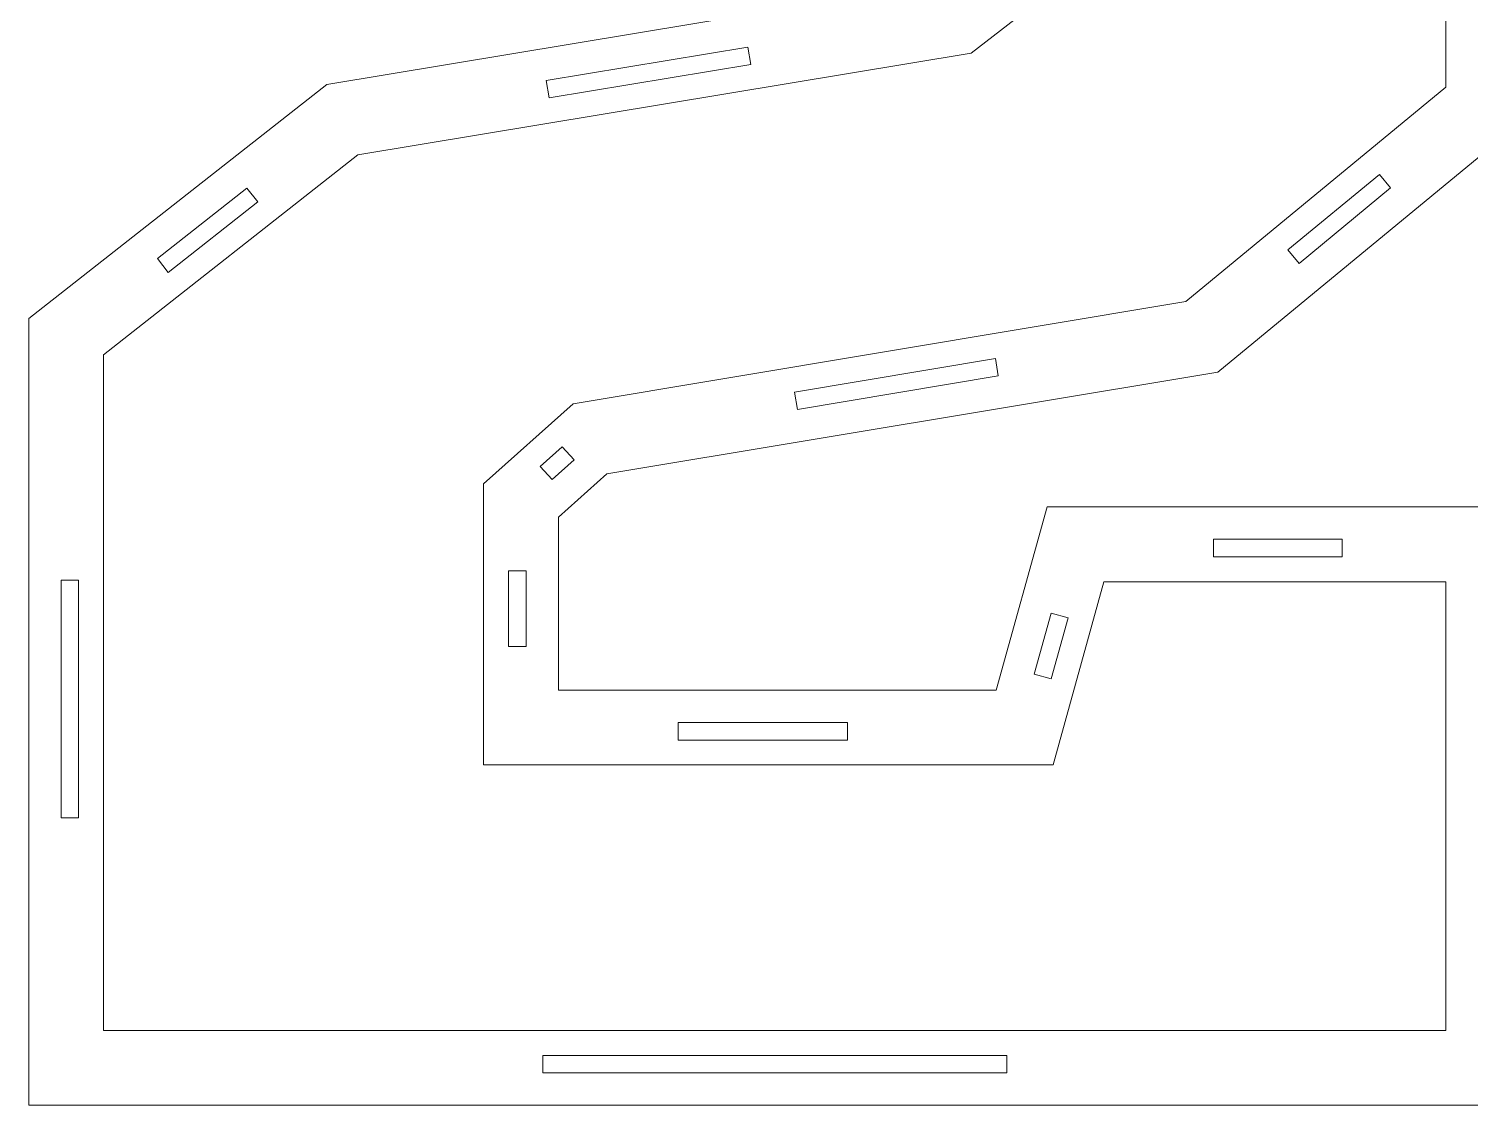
# Model space of a CAD drawing. Header units: centimetres. Extents: x -158 to 228, y -202 to 254.
# Drawn here: x -131.98 to -107.44, y -46.59 to -28.26 of the extents above; entities that cross this region are included whole.
import ezdxf

# ---------------------------------------------------------------- set-up
doc = ezdxf.new("R2010")
doc.units = ezdxf.units.CM
doc.header["$MEASUREMENT"] = 0
doc.layers.add('Capa 1', color=7, linetype='Continuous')

msp = doc.modelspace()

# ---------------------------------------------------------------- linework, layer by layer
at = {"layer": 'Capa 1', "color": 240, "lineweight": 9}
for points, knots in [([(-106.57515, -29.85928), (-106.57515, -29.85928), (-111.73407, -34.1078), (-111.73407, -34.1078), (-111.73407, -34.1078), (-122.13861, -35.84189), (-122.13861, -35.84189), (-122.13861, -35.84189), (-122.96231, -36.57888), (-122.96231, -36.57888), (-122.96231, -36.57888), (-122.96231, -39.52683), (-122.96231, -39.52683), (-122.96231, -39.52683), (-115.50572, -39.52683), (-115.50572, -39.52683), (-115.50572, -39.52683), (-114.63867, -36.40547), (-114.63867, -36.40547), (-114.63867, -36.40547), (-106.57515, -36.40547), (-106.57515, -36.40547), (-106.57515, -36.40547), (-106.57515, -46.59326), (-106.57515, -46.59326), (-106.57515, -46.59326), (-131.97958, -46.59326), (-131.97958, -46.59326), (-131.97958, -46.59326), (-131.97958, -33.1974), (-131.97958, -33.1974), (-131.97958, -33.1974), (-126.90736, -29.20899), (-126.90736, -29.20899), (-126.90736, -29.20899), (-116.45947, -27.4749), (-116.45947, -27.4749), (-116.45947, -27.4749), (-115.50572, -26.73791), (-115.50572, -26.73791), (-115.50572, -26.73791), (-115.50572, -24.96047), (-115.50572, -24.96047), (-115.50572, -24.96047), (-116.63288, -24.09343), (-116.63288, -24.09343), (-116.63288, -24.09343), (-122.65884, -24.09343), (-122.65884, -24.09343), (-122.65884, -24.09343), (-123.52589, -27.25814), (-123.52589, -27.25814), (-123.52589, -27.25814), (-131.63276, -27.25814), (-131.63276, -27.25814), (-131.63276, -27.25814), (-131.63276, -21.57899), (-131.63276, -21.57899), (-131.63276, -21.57899), (-125.73685, -16.63684), (-125.73685, -16.63684), (-125.73685, -16.63684), (-112.47106, -16.63684), (-112.47106, -16.63684), (-112.47106, -16.63684), (-106.57515, -21.57899), (-106.57515, -21.57899), (-106.57515, -21.57899), (-106.57515, -29.85928), (-106.57515, -29.85928)], [0, 0, 0, 0, 0.04347826, 0.04347826, 0.04347826, 0.08695652, 0.08695652, 0.08695652, 0.13043478, 0.13043478, 0.13043478, 0.17391304, 0.17391304, 0.17391304, 0.2173913, 0.2173913, 0.2173913, 0.26086957, 0.26086957, 0.26086957, 0.30434783, 0.30434783, 0.30434783, 0.34782609, 0.34782609, 0.34782609, 0.39130435, 0.39130435, 0.39130435, 0.43478261, 0.43478261, 0.43478261, 0.47826087, 0.47826087, 0.47826087, 0.52173913, 0.52173913, 0.52173913, 0.56521739, 0.56521739, 0.56521739, 0.60869565, 0.60869565, 0.60869565, 0.65217391, 0.65217391, 0.65217391, 0.69565217, 0.69565217, 0.69565217, 0.73913043, 0.73913043, 0.73913043, 0.7826087, 0.7826087, 0.7826087, 0.82608696, 0.82608696, 0.82608696, 0.86956522, 0.86956522, 0.86956522, 0.91304348, 0.91304348, 0.91304348, 0.95652174, 0.95652174, 0.95652174, 1, 1, 1, 1]), ([(-107.84794, -29.25862), (-107.84794, -29.25862), (-107.84794, -22.1729), (-107.84794, -22.1729), (-107.84794, -22.1729), (-112.93395, -17.90963), (-112.93395, -17.90963), (-112.93395, -17.90963), (-125.27396, -17.90963), (-125.27396, -17.90963), (-125.27396, -17.90963), (-130.35997, -22.1729), (-130.35997, -22.1729), (-130.35997, -22.1729), (-130.35997, -25.98535), (-130.35997, -25.98535), (-130.35997, -25.98535), (-124.49687, -25.98535), (-124.49687, -25.98535), (-124.49687, -25.98535), (-123.62982, -22.82064), (-123.62982, -22.82064), (-123.62982, -22.82064), (-116.19998, -22.82064), (-116.19998, -22.82064), (-116.19998, -22.82064), (-114.23293, -24.33374), (-114.23293, -24.33374), (-114.23293, -24.33374), (-114.23293, -27.3629), (-114.23293, -27.3629), (-114.23293, -27.3629), (-115.93486, -28.67803), (-115.93486, -28.67803), (-115.93486, -28.67803), (-126.3771, -30.41118), (-126.3771, -30.41118), (-126.3771, -30.41118), (-130.70679, -33.81572), (-130.70679, -33.81572), (-130.70679, -33.81572), (-130.70679, -45.32047), (-130.70679, -45.32047), (-130.70679, -45.32047), (-107.84794, -45.32047), (-107.84794, -45.32047), (-107.84794, -45.32047), (-107.84794, -37.67826), (-107.84794, -37.67826), (-107.84794, -37.67826), (-113.67124, -37.67826), (-113.67124, -37.67826), (-113.67124, -37.67826), (-114.53829, -40.79962), (-114.53829, -40.79962), (-114.53829, -40.79962), (-124.2351, -40.79962), (-124.2351, -40.79962), (-124.2351, -40.79962), (-124.2351, -36.0098), (-124.2351, -36.0098), (-124.2351, -36.0098), (-122.7121, -34.64713), (-122.7121, -34.64713), (-122.7121, -34.64713), (-112.27984, -32.90841), (-112.27984, -32.90841), (-112.27984, -32.90841), (-107.84794, -29.25862), (-107.84794, -29.25862)], [0, 0, 0, 0, 0.04347826, 0.04347826, 0.04347826, 0.08695652, 0.08695652, 0.08695652, 0.13043478, 0.13043478, 0.13043478, 0.17391304, 0.17391304, 0.17391304, 0.2173913, 0.2173913, 0.2173913, 0.26086957, 0.26086957, 0.26086957, 0.30434783, 0.30434783, 0.30434783, 0.34782609, 0.34782609, 0.34782609, 0.39130435, 0.39130435, 0.39130435, 0.43478261, 0.43478261, 0.43478261, 0.47826087, 0.47826087, 0.47826087, 0.52173913, 0.52173913, 0.52173913, 0.56521739, 0.56521739, 0.56521739, 0.60869565, 0.60869565, 0.60869565, 0.65217391, 0.65217391, 0.65217391, 0.69565217, 0.69565217, 0.69565217, 0.73913043, 0.73913043, 0.73913043, 0.7826087, 0.7826087, 0.7826087, 0.82608696, 0.82608696, 0.82608696, 0.86956522, 0.86956522, 0.86956522, 0.91304348, 0.91304348, 0.91304348, 0.95652174, 0.95652174, 0.95652174, 1, 1, 1, 1]), ([(-123.1192, -29.44039), (-123.1192, -29.44039), (-119.68455, -28.87032), (-119.68455, -28.87032), (-119.68455, -28.87032), (-119.73367, -28.57437), (-119.73367, -28.57437), (-119.73367, -28.57437), (-123.16832, -29.14443), (-123.16832, -29.14443), (-123.16832, -29.14443), (-123.1192, -29.44039), (-123.1192, -29.44039)], [0, 0, 0, 0, 0.25, 0.25, 0.25, 0.5, 0.5, 0.5, 0.75, 0.75, 0.75, 1, 1, 1, 1]), ([(-108.98176, -30.74196), (-108.98176, -30.74196), (-110.53984, -32.02509), (-110.53984, -32.02509), (-110.53984, -32.02509), (-110.34913, -32.25667), (-110.34913, -32.25667), (-110.34913, -32.25667), (-108.79105, -30.97354), (-108.79105, -30.97354), (-108.79105, -30.97354), (-108.98176, -30.74196), (-108.98176, -30.74196)], [0, 0, 0, 0, 0.25, 0.25, 0.25, 0.5, 0.5, 0.5, 0.75, 0.75, 0.75, 1, 1, 1, 1]), ([(-129.60532, -32.4099), (-129.60532, -32.4099), (-128.07958, -31.21017), (-128.07958, -31.21017), (-128.07958, -31.21017), (-128.26502, -30.97435), (-128.26502, -30.97435), (-128.26502, -30.97435), (-129.79075, -32.17407), (-129.79075, -32.17407), (-129.79075, -32.17407), (-129.60532, -32.4099), (-129.60532, -32.4099)], [0, 0, 0, 0, 0.25, 0.25, 0.25, 0.5, 0.5, 0.5, 0.75, 0.75, 0.75, 1, 1, 1, 1]), ([(-115.51947, -33.87847), (-115.51947, -33.87847), (-118.94102, -34.44873), (-118.94102, -34.44873), (-118.94102, -34.44873), (-118.8917, -34.74464), (-118.8917, -34.74464), (-118.8917, -34.74464), (-115.47015, -34.17439), (-115.47015, -34.17439), (-115.47015, -34.17439), (-115.51947, -33.87847), (-115.51947, -33.87847)], [0, 0, 0, 0, 0.25, 0.25, 0.25, 0.5, 0.5, 0.5, 0.75, 0.75, 0.75, 1, 1, 1, 1]), ([(-122.89537, -35.38039), (-122.89537, -35.38039), (-123.2698, -35.7154), (-123.2698, -35.7154), (-123.2698, -35.7154), (-123.06976, -35.93898), (-123.06976, -35.93898), (-123.06976, -35.93898), (-122.69533, -35.60396), (-122.69533, -35.60396), (-122.69533, -35.60396), (-122.89537, -35.38039), (-122.89537, -35.38039)], [0, 0, 0, 0, 0.25, 0.25, 0.25, 0.5, 0.5, 0.5, 0.75, 0.75, 0.75, 1, 1, 1, 1]), ([(-111.80371, -37.254), (-111.80371, -37.254), (-109.61369, -37.254), (-109.61369, -37.254), (-109.61369, -37.254), (-109.61369, -36.954), (-109.61369, -36.954), (-109.61369, -36.954), (-111.80371, -36.954), (-111.80371, -36.954), (-111.80371, -36.954), (-111.80371, -37.254), (-111.80371, -37.254)], [0, 0, 0, 0, 0.25, 0.25, 0.25, 0.5, 0.5, 0.5, 0.75, 0.75, 0.75, 1, 1, 1, 1]), ([(-123.81084, -37.49145), (-123.81084, -37.49145), (-123.81084, -38.7834), (-123.81084, -38.7834), (-123.81084, -38.7834), (-123.51084, -38.7834), (-123.51084, -38.7834), (-123.51084, -38.7834), (-123.51084, -37.49145), (-123.51084, -37.49145), (-123.51084, -37.49145), (-123.81084, -37.49145), (-123.81084, -37.49145)], [0, 0, 0, 0, 0.25, 0.25, 0.25, 0.5, 0.5, 0.5, 0.75, 0.75, 0.75, 1, 1, 1, 1]), ([(-131.13105, -41.69969), (-131.13105, -41.69969), (-131.13105, -37.65466), (-131.13105, -37.65466), (-131.13105, -37.65466), (-131.43105, -37.65466), (-131.43105, -37.65466), (-131.43105, -37.65466), (-131.43105, -41.69969), (-131.43105, -41.69969), (-131.43105, -41.69969), (-131.13105, -41.69969), (-131.13105, -41.69969)], [0, 0, 0, 0, 0.25, 0.25, 0.25, 0.5, 0.5, 0.5, 0.75, 0.75, 0.75, 1, 1, 1, 1]), ([(-114.57175, -39.33491), (-114.57175, -39.33491), (-114.28274, -38.29445), (-114.28274, -38.29445), (-114.28274, -38.29445), (-114.57179, -38.21416), (-114.57179, -38.21416), (-114.57179, -38.21416), (-114.86081, -39.25461), (-114.86081, -39.25461), (-114.86081, -39.25461), (-114.57175, -39.33491), (-114.57175, -39.33491)], [0, 0, 0, 0, 0.25, 0.25, 0.25, 0.5, 0.5, 0.5, 0.75, 0.75, 0.75, 1, 1, 1, 1]), ([(-120.92384, -40.37536), (-120.92384, -40.37536), (-118.03683, -40.37536), (-118.03683, -40.37536), (-118.03683, -40.37536), (-118.03683, -40.07536), (-118.03683, -40.07536), (-118.03683, -40.07536), (-120.92384, -40.07536), (-120.92384, -40.07536), (-120.92384, -40.07536), (-120.92384, -40.37536), (-120.92384, -40.37536)], [0, 0, 0, 0, 0.25, 0.25, 0.25, 0.5, 0.5, 0.5, 0.75, 0.75, 0.75, 1, 1, 1, 1]), ([(-115.32614, -45.74473), (-115.32614, -45.74473), (-123.22859, -45.74473), (-123.22859, -45.74473), (-123.22859, -45.74473), (-123.22859, -46.04473), (-123.22859, -46.04473), (-123.22859, -46.04473), (-115.32614, -46.04473), (-115.32614, -46.04473), (-115.32614, -46.04473), (-115.32614, -45.74473), (-115.32614, -45.74473)], [0, 0, 0, 0, 0.25, 0.25, 0.25, 0.5, 0.5, 0.5, 0.75, 0.75, 0.75, 1, 1, 1, 1])]:
    msp.add_open_spline(points, degree=3, knots=knots, dxfattribs=at)

doc.saveas('drawing.dxf')
